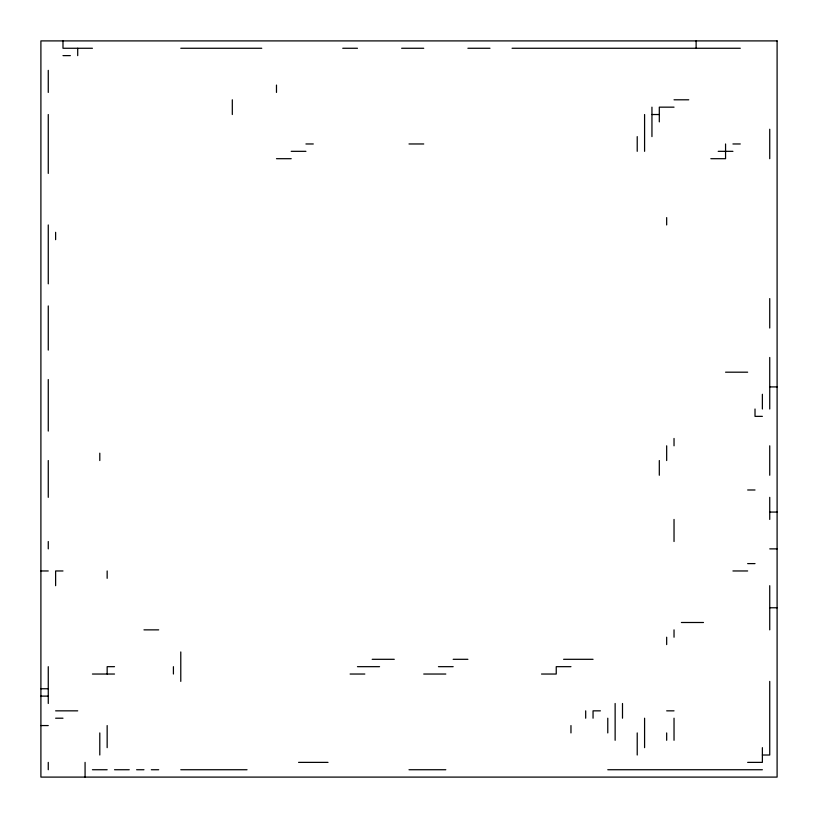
<?xml version="1.0" encoding="UTF-8"?>
<svg xmlns="http://www.w3.org/2000/svg" width="818" height="818" viewBox="0 0 818 818"><rect width="100%" height="100%" fill="white"/><g stroke="black" fill="none" stroke-linecap="round" stroke-linejoin="round"><path stroke-width="1.23" d="M92.434 48.262L62.986 48.262L62.986 40.9M180.778 48.262L261.76 48.262M342.742 48.262L357.466 48.262M401.638 48.262L423.724 48.262M467.896 48.262L489.982 48.262M512.068 48.262L740.29 48.262M62.986 55.624L70.348 55.624M674.032 99.796L688.756 99.796M674.032 107.158L659.308 107.158L659.308 121.882M651.946 114.52L659.308 114.52M305.932 143.968L313.294 143.968M409 143.968L423.724 143.968M732.928 143.968L740.29 143.968M291.208 151.33L305.932 151.33M718.204 151.33L732.928 151.33M276.484 158.692L291.208 158.692M710.842 158.692L725.566 158.692L725.566 143.968M725.566 372.19L747.652 372.19M769.738 386.914L777.1 386.914M762.376 416.362L755.014 416.362L755.014 409M747.652 489.982L755.014 489.982M769.738 512.068L777.1 512.068M769.738 548.878L777.1 548.878M747.652 563.602L755.014 563.602M40.9 570.964L48.262 570.964M62.986 570.964L55.624 570.964L55.624 585.688M732.928 570.964L747.652 570.964M769.738 607.774L777.1 607.774M681.394 622.498L703.48 622.498M143.968 629.86L158.692 629.86M372.19 659.308L394.276 659.308M453.172 659.308L467.896 659.308M563.602 659.308L593.05 659.308M114.52 666.67L107.158 666.67L107.158 674.032M357.466 666.67L379.552 666.67M438.448 666.67L453.172 666.67M570.964 666.67L556.24 666.67L556.24 674.032L541.516 674.032M92.434 674.032L114.52 674.032M350.104 674.032L364.828 674.032M423.724 674.032L445.81 674.032M40.9 688.756L48.262 688.756M40.9 696.118L48.262 696.118M55.624 710.842L77.71 710.842M600.412 710.842L593.05 710.842L593.05 718.204M666.67 710.842L674.032 710.842M55.624 718.204L62.986 718.204M40.9 725.566L48.262 725.566M762.376 755.014L769.738 755.014L769.738 681.394M298.57 762.376L328.018 762.376M747.652 762.376L762.376 762.376L762.376 747.652M92.434 769.738L107.158 769.738M114.52 769.738L129.244 769.738M136.606 769.738L143.968 769.738M151.33 769.738L158.692 769.738M180.778 769.738L247.036 769.738M409 769.738L445.81 769.738M607.774 769.738L762.376 769.738M769.738 129.244L769.738 158.692M769.738 298.57L769.738 328.018M769.738 357.466L769.738 409M769.738 445.81L769.738 475.258M769.738 497.344L769.738 519.43M769.738 585.688L769.738 629.86M762.376 394.276L762.376 409M696.118 40.9L696.118 48.262M674.032 438.448L674.032 445.81M674.032 519.43L674.032 541.516M674.032 629.86L674.032 637.222M674.032 718.204L674.032 740.29M666.67 217.588L666.67 224.95M666.67 445.81L666.67 460.534M666.67 637.222L666.67 644.584M666.67 732.928L666.67 740.29M659.308 460.534L659.308 475.258M651.946 107.158L651.946 136.606M644.584 114.52L644.584 151.33M644.584 718.204L644.584 747.652M637.222 136.606L637.222 151.33M637.222 732.928L637.222 755.014M622.498 703.48L622.498 718.204M615.136 703.48L615.136 740.29M607.774 718.204L607.774 732.928M585.688 710.842L585.688 718.204M570.964 725.566L570.964 732.928M276.484 85.072L276.484 92.434M232.312 99.796L232.312 114.52M180.778 651.946L180.778 681.394M173.416 666.67L173.416 674.032M107.158 570.964L107.158 578.326M107.158 725.566L107.158 747.652M99.796 453.172L99.796 460.534M99.796 732.928L99.796 755.014M85.072 762.376L85.072 777.1M77.71 48.262L77.71 55.624M55.624 232.312L55.624 239.674M48.262 70.348L48.262 92.434M48.262 114.52L48.262 173.416M48.262 224.95L48.262 283.846M48.262 305.932L48.262 350.104M48.262 379.552L48.262 431.086M48.262 460.534L48.262 497.344M48.262 541.516L48.262 548.878M48.262 666.67L48.262 703.48M48.262 762.376L48.262 769.738M777.1 40.9L40.9 40.9L40.9 777.1L777.1 777.1L777.1 40.9"/></g></svg>
